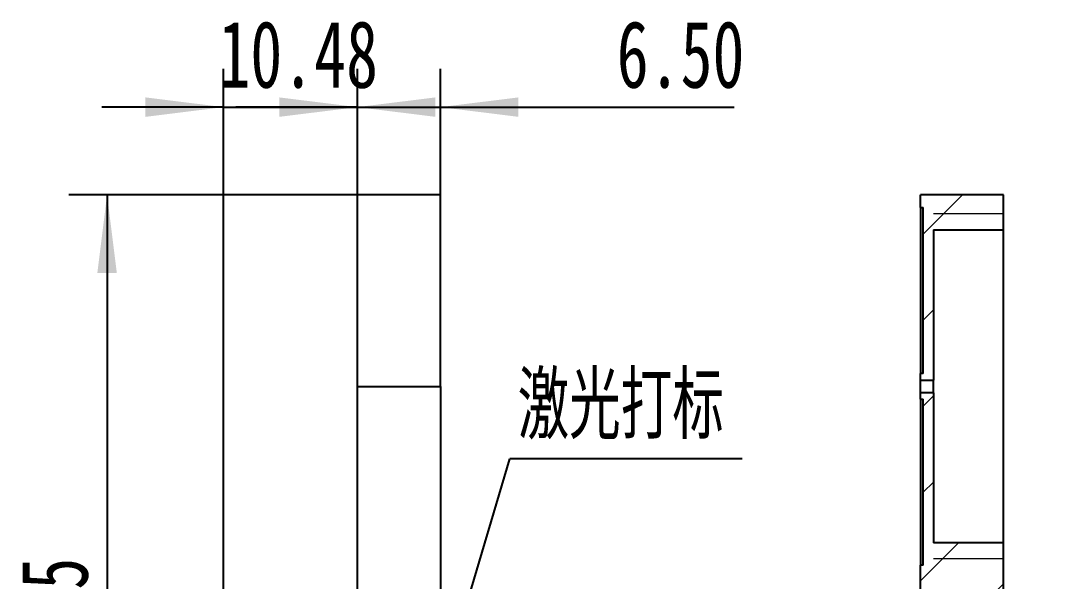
# Model space of a CAD drawing. Header units: millimetres. Extents: x 0 to 210, y 0 to 297.
# Drawn here: x 27.7 to 81.7, y 186.9 to 216.2 of the extents above; entities that cross this region are included whole.
import ezdxf

# ---------------------------------------------------------------- set-up
doc = ezdxf.new("R2010")
doc.units = ezdxf.units.MM
doc.layers.add('根据设置的颜色创建', color=7, linetype='Continuous', lineweight=25)
doc.styles.add('SLDTEXTSTYLE0', font='TXT', dxfattribs={"width": 0.7, "bigfont": 'bigfont'})
doc.styles.add('SLDTEXTSTYLE5', font='TXT', dxfattribs={"width": 0.7})
doc.dimstyles.new('SLDDIMSTYLE10', dxfattribs={"dimtxt": 3.5, "dimasz": 4.08, "dimexe": 0, "dimexo": 0.0625, "dimgap": 0.875, "dimtad": 2, "dimlfac": 1.5, "dimrnd": 1e-09, "dimzin": 12, "dimdsep": 46, "dimtxsty": 'SLDTEXTSTYLE5', "dimsah": 1, "dimcen": 0.09, "dimadec": 0, "dimazin": 3, "dimtfac": 1, "dimtmove": 0, "dimatfit": 0, "dimfxl": 0, "dimfrac": 2, "dimtolj": 1, "dimtzin": 12, "dimarcsym": 0})
doc.dimstyles.new('SLDDIMSTYLE12', dxfattribs={"dimtxt": 0.18, "dimasz": 4.08, "dimexe": 0, "dimexo": 0.0625, "dimgap": 0, "dimtad": 0, "dimtih": 1, "dimtoh": 1, "dimdec": 0, "dimrnd": 1e-09, "dimzin": 0, "dimdsep": 46, "dimtxsty": 'Standard', "dimsah": 1, "dimcen": 0.09, "dimadec": 0, "dimazin": 0, "dimtfac": 4.08, "dimtdec": 0, "dimtofl": 0, "dimtmove": 0, "dimatfit": 3, "dimfxl": 0, "dimfrac": 2, "dimtolj": 1, "dimtzin": 0, "dimarcsym": 0})
doc.dimstyles.new('SLDDIMSTYLE16', dxfattribs={"dimtxt": 3.5, "dimasz": 4.08, "dimexe": 0, "dimexo": 0.0625, "dimgap": 0.875, "dimtad": 2, "dimlfac": 1.5, "dimrnd": 1e-09, "dimzin": 12, "dimdsep": 46, "dimtxsty": 'SLDTEXTSTYLE5', "dimsah": 1, "dimcen": 0.09, "dimadec": 0, "dimazin": 3, "dimtfac": 1, "dimtofl": 0, "dimtmove": 0, "dimatfit": 3, "dimfxl": 0, "dimfrac": 2, "dimtolj": 1, "dimtzin": 12, "dimarcsym": 0})
doc.dimstyles.new('SLDDIMSTYLE8', dxfattribs={"dimtxt": 3.5, "dimasz": 4.08, "dimexe": 0, "dimexo": 0.0625, "dimgap": 0.875, "dimtad": 2, "dimlfac": 1.5, "dimrnd": 1e-09, "dimzin": 4, "dimdsep": 46, "dimtxsty": 'SLDTEXTSTYLE5', "dimsah": 1, "dimcen": 0.09, "dimadec": 0, "dimazin": 1, "dimtfac": 1, "dimtmove": 0, "dimatfit": 0, "dimfxl": 0, "dimfrac": 2, "dimtolj": 1, "dimtzin": 12, "dimarcsym": 0})

# ---------------------------------------------------------------- blocks, each defined once
blk = doc.blocks.new('_D_26')
at = {"layer": '根据设置的颜色创建'}
for p, q in [((38.309, 179.572), (38.309, 213.675)), ((45.292, 197.099), (45.292, 213.675)), ((38.309, 211.675), (31.959, 211.675)), ((38.309, 211.675), (45.292, 211.675)), ((45.292, 211.675), (51.642, 211.675))]:
    blk.add_line(p, q, dxfattribs=at)
for points in [[(38.309, 211.675), (34.229, 212.183), (34.229, 211.167)], [(45.292, 211.675), (49.372, 211.167), (49.372, 212.183)]]:
    blk.add_solid(points, dxfattribs=at)
at = {"layer": '根据设置的颜色创建', "insert": (38.039, 216.187), "char_height": 3.5, "attachment_point": 1, "style": 'SLDTEXTSTYLE5'}
blk.add_mtext('10.48', dxfattribs=at)
blk = doc.blocks.new('_D_27')
at = {"layer": '根据设置的颜色创建'}
for p, q in [((45.292, 207.099), (45.292, 213.675)), ((49.626, 205.265), (49.626, 213.675)), ((45.292, 211.675), (38.942, 211.675)), ((45.292, 211.675), (49.626, 211.675)), ((49.626, 211.675), (64.969, 211.675))]:
    blk.add_line(p, q, dxfattribs=at)
for points in [[(45.292, 211.675), (41.212, 212.183), (41.212, 211.167)], [(49.626, 211.675), (53.706, 211.167), (53.706, 212.183)]]:
    blk.add_solid(points, dxfattribs=at)
at = {"layer": '根据设置的颜色创建', "insert": (58.834, 216.187), "char_height": 3.5, "attachment_point": 1, "style": 'SLDTEXTSTYLE5'}
blk.add_mtext('6.50', dxfattribs=at)
blk = doc.blocks.new('_D_28')
at = {"layer": '根据设置的颜色创建'}
for p, q in [((45.292, 207.099), (30.226, 207.099)), ((32.226, 207.099), (32.226, 150.432)), ((38.309, 150.432), (30.226, 150.432))]:
    blk.add_line(p, q, dxfattribs=at)
for points in [[(32.226, 207.099), (31.718, 203.019), (32.734, 203.019)], [(32.226, 150.432), (32.734, 154.512), (31.718, 154.512)]]:
    blk.add_solid(points, dxfattribs=at)
at = {"layer": '根据设置的颜色创建', "insert": (27.715, 184.826), "char_height": 3.5, "attachment_point": 1, "rotation": 90, "style": 'SLDTEXTSTYLE5'}
blk.add_mtext('85', dxfattribs=at)
blk = doc.blocks.new('SW_NOTE_0_4')
at = {"layer": '根据设置的颜色创建', "color": 0}
blk.add_line((12.12, 0), (0, 0), dxfattribs=at)
at = {"layer": '根据设置的颜色创建', "color": 0, "insert": (0.39, 4.533), "char_height": 3.5, "attachment_point": 1, "style": 'SLDTEXTSTYLE0'}
blk.add_mtext('激光打标', dxfattribs=at)

msp = doc.modelspace()

# ---------------------------------------------------------------- hatches: boundary and pattern name
at = {"layer": '根据设置的颜色创建', "linetype": 'Continuous', "lineweight": 18}
h = msp.add_hatch(dxfattribs=at)
h.set_pattern_fill('ANSI31', color=256, angle=3e-322, style=0)
h.paths.add_polyline_path([(74.6982, 197.7653), (74.6982, 197.432), (75.3649, 197.432), (75.3649, 205.2653), (79.0316, 205.2653), (79.0316, 207.0986), (74.6982, 207.0986), (74.6982, 206.432), (74.8316, 206.432), (74.8316, 197.7653)], flags=0)
h = msp.add_hatch(dxfattribs=at)
h.set_pattern_fill('ANSI31', color=256, angle=3e-322, style=0)
h.paths.add_polyline_path([(81.3482, 178.3124), (81.3482, 178.5979), (81.6816, 178.5979), (81.6816, 179.572), (79.0316, 179.572), (79.0316, 188.932), (75.3649, 188.932), (75.3649, 196.7653), (74.6982, 196.7653), (74.6982, 196.432), (74.8316, 196.432), (74.8316, 187.7653), (74.6982, 187.7653), (74.6982, 179.572), (67.7149, 179.572), (67.7149, 171.6986), (69.8121, 171.6986), (69.8121, 150.432), (79.5649, 150.432), (79.5649, 163.7653), (79.7004, 163.7653), (79.7004, 171.6986), (81.6816, 171.6986), (81.6816, 177.2197), (81.3482, 177.2197), (81.3482, 177.4305), (81.6816, 177.4305), (81.6816, 178.3124)], flags=0)

# ---------------------------------------------------------------- linework, layer by layer
at = {"color": 7, "linetype": 'Continuous', "lineweight": 25}
for p, q in [((49.6258, 207.0986), (45.2924, 207.0986)), ((45.2924, 197.0986), (45.2924, 207.0986)), ((49.6258, 197.0986), (49.6258, 207.0986)), ((79.0316, 207.0986), (74.6982, 207.0986)), ((74.6982, 206.432), (74.6982, 207.0986)), ((79.0316, 205.2653), (79.0316, 207.0986)), ((74.6982, 206.432), (74.8316, 206.432)), ((74.6982, 206.432), (74.6982, 197.7653)), ((74.8316, 197.7653), (74.8316, 206.432)), ((75.3649, 205.2653), (79.0316, 205.2653)), ((75.3649, 205.2653), (75.3649, 197.432)), ((79.0316, 188.932), (79.0316, 205.2653)), ((74.8316, 197.7653), (74.6982, 197.7653)), ((74.6982, 197.432), (74.6982, 197.7653)), ((45.2924, 179.572), (45.2924, 197.0986)), ((45.2924, 197.0986), (49.6258, 197.0986)), ((49.6258, 197.0986), (49.6258, 179.572)), ((74.6982, 197.432), (75.3649, 197.432)), ((74.6982, 196.7653), (74.6982, 197.432)), ((75.3649, 196.7653), (75.3649, 197.432)), ((74.6982, 196.432), (74.6982, 196.7653)), ((75.3649, 196.7653), (74.6982, 196.7653)), ((75.3649, 196.7653), (75.3649, 188.932)), ((74.6982, 196.432), (74.8316, 196.432)), ((74.6982, 196.432), (74.6982, 187.7653)), ((74.8316, 187.7653), (74.8316, 196.432)), ((79.0316, 188.932), (75.3649, 188.932)), ((79.0316, 179.572), (79.0316, 188.932)), ((74.6982, 179.572), (74.6982, 187.7653)), ((74.8316, 187.7653), (74.6982, 187.7653))]:
    msp.add_line(p, q, dxfattribs=at)
at = {"color": 7, "linetype": 'Continuous', "lineweight": 18}
for p, q in [((79.0316, 206.0986), (75.3649, 206.0986)), ((79.0316, 188.0986), (75.3649, 188.0986))]:
    msp.add_line(p, q, dxfattribs=at)

# ---------------------------------------------------------------- block references
at = {"layer": '根据设置的颜色创建'}
msp.add_blockref('SW_NOTE_0_4', (53.2613, 193.3139), dxfattribs=at)

# ---------------------------------------------------------------- dimensions: what is measured, and where the dimension line sits
for base, p1, p2, dimstyle, picture, middle in [((45.29245, 211.67499), (38.30911, 179.57195), (45.29245, 197.09862), 'SLDDIMSTYLE10', '_D_26', (41.87414, 211.67499)), ((49.6258, 211.675), (45.2924, 207.0986), (49.6258, 205.2653), 'SLDDIMSTYLE8', '_D_27', (61.9012, 211.675))]:
    dim = msp.add_linear_dim(base=base, p1=p1, p2=p2, dimstyle=dimstyle, dxfattribs=at)
    dim.commit()
    dim.dimension.update_dxf_attribs({"geometry": picture, "text_midpoint": middle, "dimtype": 160})
dim = msp.add_linear_dim(base=(32.2264, 150.432), p1=(45.2924, 207.0986), p2=(38.3091, 150.432), angle=90, dimstyle='SLDDIMSTYLE16', dxfattribs=at)
dim.commit()
dim.dimension.update_dxf_attribs({"geometry": '_D_28', "text_midpoint": (32.2264, 186.3597), "dimtype": 160})

# ---------------------------------------------------------------- leaders
msp.add_leader([(45.2311, 166.2875), (53.2613, 193.3139)], dimstyle='SLDDIMSTYLE12', dxfattribs=at)

doc.saveas('drawing.dxf')
